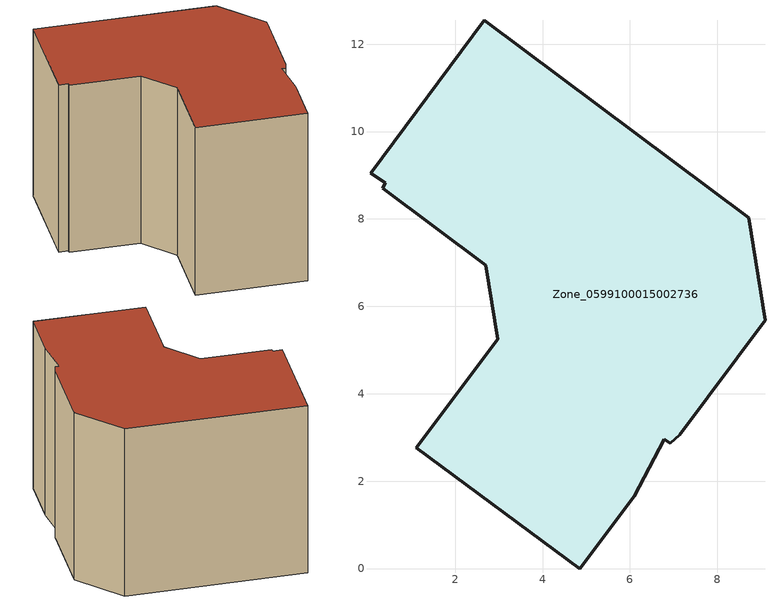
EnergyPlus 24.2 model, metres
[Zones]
Zone_0599100015002736
 floor ground (C_G): 2.97,5.25 2.7,6.94 0.34,8.71 0.4,8.83 0.06,9.05 2.67,12.54 8.72,8.03 9.09,5.68 7.13,3.06 6.92,2.86 6.79,2.96 6.09,1.66 4.86,0 1.12,2.77 z1.03
 wall outside (C_F): 2.7,6.94 2.97,5.25 1.12,2.77 4.86,0 6.09,1.66 6.79,2.96 6.92,2.86 7.13,3.06 9.09,5.68 8.72,8.03 2.67,12.54 0.06,9.05 0.4,8.83 0.34,8.71 2.7,6.94 z1.03:8.97
 roof outside (C_R): 0.34,8.71 2.7,6.94 2.97,5.25 1.12,2.77 4.86,0 6.09,1.66 6.79,2.96 6.92,2.86 7.13,3.06 9.09,5.68 8.72,8.03 2.67,12.54 0.06,9.05 0.4,8.83 z8.97
[BUILDING]
Pand.0599100015002736: North Axis=0; Terrain=City; Loads Convergence Tolerance Value=0.04; Temperature Convergence Tolerance Value=0.4; Solar Distribution=FullExterior; Maximum Number of Warmup Days=25; Minimum Number of Warmup Days=1
[Site:Location]
Rotterdam.The.Hague.AP_ZH_NLD Design_Conditions: Latitude=51.96; Longitude=4.45; Time Zone=1; Elevation=-4.5
[SITE:GROUNDTEMPERATURE:BUILDINGSURFACE]
18, 18, 18, 18, 18, 18, 18, 18, 18, 18, 18, 18
[MATERIAL] Thermal Absorptance=0.9; Solar Absorptance=0.7; Visible Absorptance=0.7
Name | Roughness | Thickness | Conductivity | Density | Specific Heat
G.TC.1975-1991 | MediumSmooth | 0.15 | 0.288461 | 540 | 1210
F.TC.1975-1991 | Rough | 0.3 | 0.230769 | 1920 | 840
R.TC.1975-1991 | MediumRough | 0.2 | 0.153846 | 1500 | 1000
[CONSTRUCTION]
C_G: G.TC.1975-1991
C_F: F.TC.1975-1991
C_R: R.TC.1975-1991
[ZONE]
Zone_0599100015002736: Type=1; Multiplier=1; Ceiling Height=Autocalculate; Volume=Autocalculate; Floor Area=autocalculate; Part of Total Floor Area=Yes
[ZONEINFILTRATION:DESIGNFLOWRATE]
Infil_Zone_0599100015002736: Zone or ZoneList or Space or SpaceList=Zone_0599100015002736; Schedule=AlwaysOn; Design Flow Rate Calculation Method=Flow/Area; Flow Rate per Floor Area=0.003; Constant Term Coefficient=1; Temperature Term Coefficient=0; Velocity Term Coefficient=0; Velocity Squared Term Coefficient=0
[HVACTEMPLATE:ZONE:IDEALLOADSAIRSYSTEM]
Zone_0599100015002736: Maximum Heating Supply Air Temperature=50; Minimum Cooling Supply Air Temperature=13; Maximum Heating Supply Air Humidity Ratio=0.0156; Minimum Cooling Supply Air Humidity Ratio=0.0077; Heating Limit=NoLimit; Cooling Limit=NoLimit; Dehumidification Control Type=ConstantSensibleHeatRatio; Cooling Sensible Heat Ratio=0.7; Dehumidification Setpoint=60; Humidification Control Type=None; Humidification Setpoint=30; Outdoor Air Method=None; Outdoor Air Flow Rate per Person=0.00944; Outdoor Air Flow Rate per Zone Floor Area=0; Outdoor Air Flow Rate per Zone=0; Demand Controlled Ventilation Type=None; Outdoor Air Economizer Type=NoEconomizer; Heat Recovery Type=None; Sensible Heat Recovery Effectiveness=0.7; Latent Heat Recovery Effectiveness=0.65
[ZONECONTROL:THERMOSTAT]
ThermostatControl_Zone_0599100015002736: Zone or ZoneList=Zone_0599100015002736; Control Type Schedule=DualSetpointControlType; Control 1=Thermostat_Zone_0599100015002736; Temperature Difference Between Cutout And Setpoint=0
[THERMOSTATSETPOINT:DUALSETPOINT]
Thermostat_Zone_0599100015002736: Heating Setpoint Temperature Schedule=HeatingSetpoint_Zone_0599100015002736; Cooling Setpoint Temperature Schedule=CoolingSetpoint_Zone_0599100015002736
[SCHEDULE:COMPACT]
HeatingSetpoint_Zone_0599100015002736: Through: 12/31, For: AllDays, Until: 24:00, 21
CoolingSetpoint_Zone_0599100015002736: Through: 12/31, For: AllDays, Until: 24:00, 24
DualSetpointControlType: Through: 12/31, For: AllDays, Until: 24:00, 4
AlwaysOn: Through: 12/31, For: AllDays, Until: 24:00, 1
